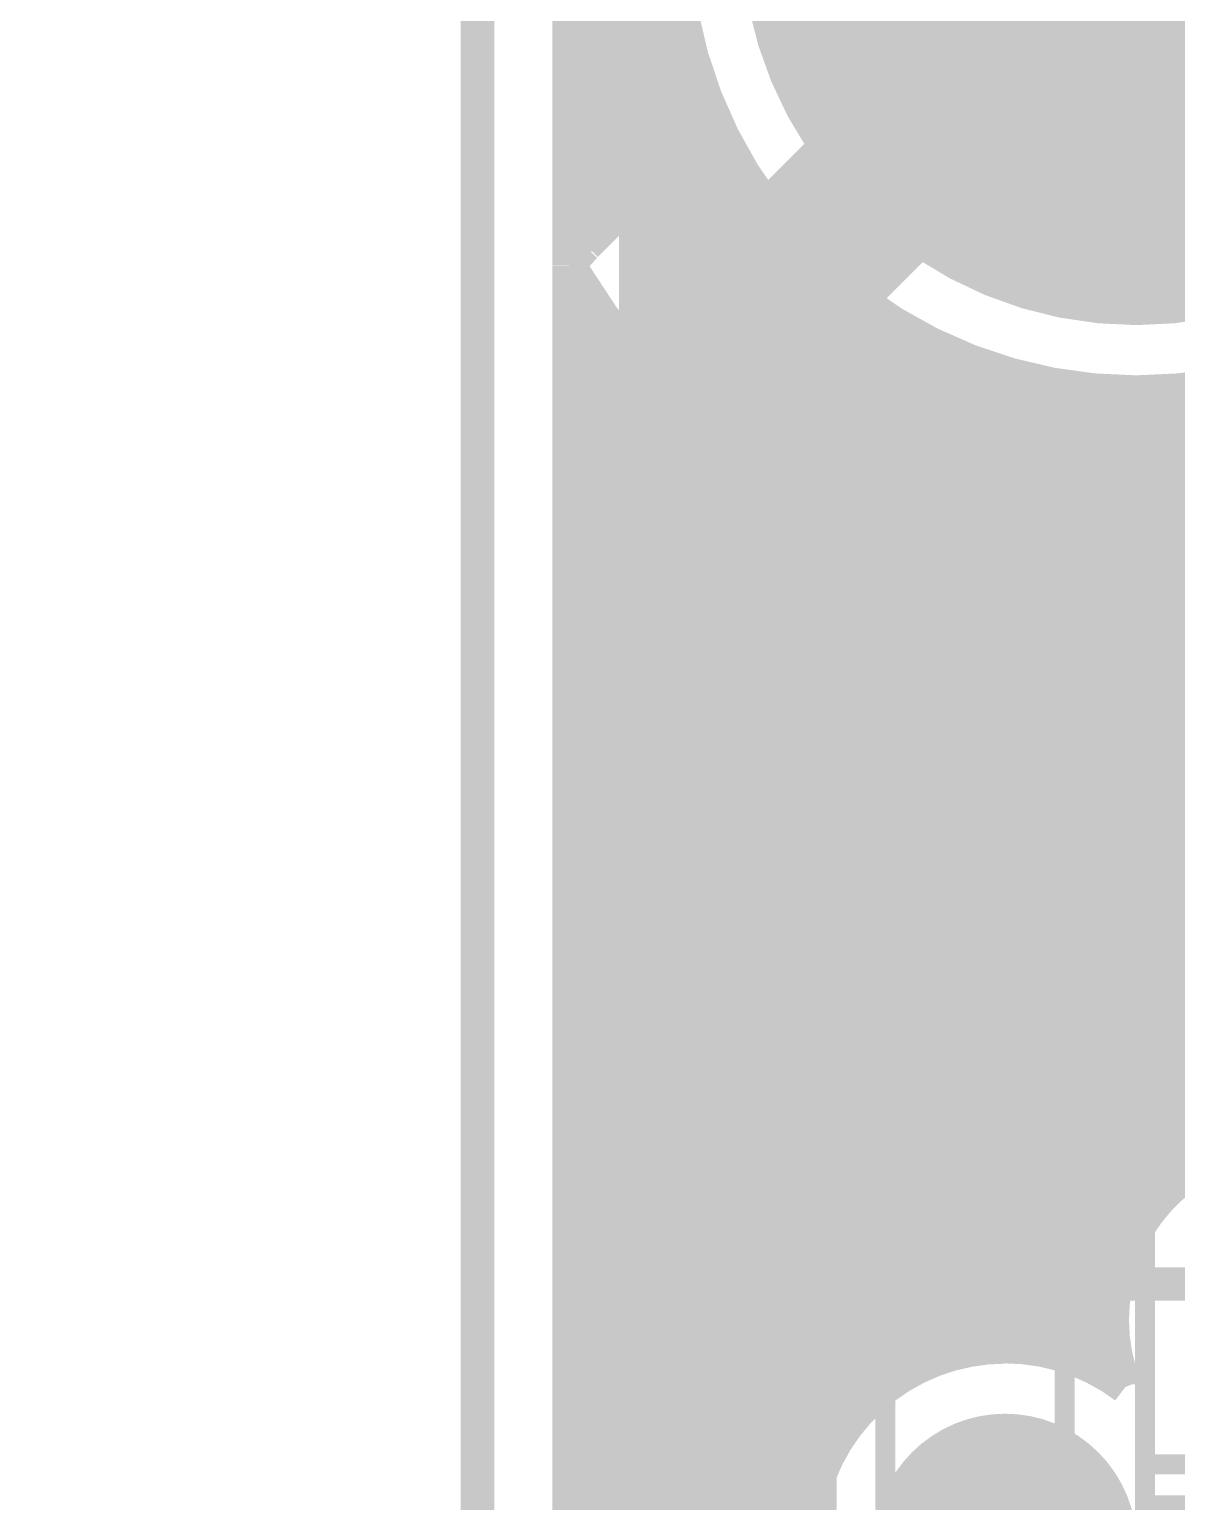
# Model space of a CAD drawing. Extents: x -5 to 157, y -120 to 103.
# Drawn here: x 24.1 to 32.8, y 76.07 to 87.25 of the extents above; entities that cross this region are included whole.
import ezdxf

# ---------------------------------------------------------------- set-up
doc = ezdxf.new("R2010")
doc.units = 0
doc.header["$MEASUREMENT"] = 0
doc.layers.get('0').update_dxf_attribs({"linetype": 'CONTINUOUS'})
for name, color, linetype in [('22-304-2_BOT', 7, 'CONTINUOUS'), ('22-304-2_DRD', 7, 'CONTINUOUS'), ('22-304-2_DRL', 2, 'CONTINUOUS'), ('22-304-2_IN1', 4, 'CONTINUOUS'), ('22-304-2_IN2', 3, 'CONTINUOUS'), ('22-304-2_SMB', 5, 'CONTINUOUS'), ('22-304-2_SMT', 10, 'CONTINUOUS'), ('22-304-2_SST', 11, 'CONTINUOUS'), ('22-304-2_TOP', 13, 'CONTINUOUS'), ('THRUHOLE_TAP', 7, 'CONTINUOUS')]:
    doc.layers.add(name, color=color, linetype=linetype)

# ---------------------------------------------------------------- blocks, each defined once
blk = doc.blocks.new('ROUND_1')
at = {"const_width": 2.99974}
blk.add_lwpolyline([(-1.49987, 0, 1), (1.49987, 0, 1)], format="xyb", close=True, dxfattribs=at)
blk = doc.blocks.new('OBLONG_30')
at = {"const_width": 1.99898}
blk.add_lwpolyline([(0, 0.50038), (0, -0.50038)], dxfattribs=at)
at = {"const_width": 0.99949}
for points in [[(-0.499744, 0.50038, 1), (0.499744, 0.50038, 1)], [(-0.499744, -0.50038, 1), (0.499744, -0.50038, 1)]]:
    blk.add_lwpolyline(points, format="xyb", close=True, dxfattribs=at)
blk = doc.blocks.new('ROUND_83')
at = {"const_width": 1.6002}
blk.add_lwpolyline([(-0.8001, 0, 1), (0.8001, 0, 1)], format="xyb", close=True, dxfattribs=at)

msp = doc.modelspace()

# ---------------------------------------------------------------- linework, layer by layer
at = {"layer": '22-304-2_BOT'}
for points, const_width in [([(58.42, 92.71), (58.293, 92.71), (54.61, 89.027), (40.386, 89.027), (38.735, 87.376), (38.735, 85.598), (34.163, 81.026), (31.115, 81.026), (28.829, 78.74), (28.829, 62.357)], 0.635), ([(28.194, 85.45576), (28.194, 79.26578)], 0.254), ([(28.36164, 85.1916), (28.194, 85.1916)], 0.254), ([(28.3718, 85.17636), (28.3718, 79.44866)], 0.254), ([(28.52674, 84.963), (28.194, 84.963)], 0.254), ([(28.6004, 84.86902), (28.6004, 79.67726)], 0.254), ([(28.71216, 84.7344), (28.194, 84.7344)], 0.254), ([(28.829, 84.60232), (28.829, 79.90586)], 0.254), ([(28.92044, 84.5058), (28.194, 84.5058)], 0.254), ([(29.0576, 84.37118), (29.0576, 80.13446)], 0.254), ([(29.1592, 84.2772), (28.194, 84.2772)], 0.254), ([(29.2862, 84.16798), (29.2862, 80.36306)], 0.254), ([(29.43352, 84.0486), (28.194, 84.0486)], 0.254), ([(29.5148, 83.98764), (29.5148, 80.59166)], 0.254), ([(29.75356, 83.82), (28.194, 83.82)], 0.254), ([(29.7434, 83.82762), (29.7434, 80.82026)], 0.254), ([(29.972, 83.68538), (29.972, 81.04886)], 0.254), ([(30.1371, 83.5914), (28.194, 83.5914)], 0.254), ([(30.2006, 83.55838), (30.2006, 81.27746)], 0.254), ([(30.4292, 83.44662), (30.4292, 81.50606)], 0.254), ([(30.62732, 83.3628), (28.194, 83.3628)], 0.254), ([(30.6578, 83.3501), (30.6578, 81.7118)], 0.254), ([(30.8864, 83.26628), (30.8864, 81.81848)], 0.254), ([(31.3436, 83.1342), (28.194, 83.1342)], 0.254), ([(31.115, 83.19262), (31.115, 81.8515)], 0.254), ([(31.3436, 83.1342), (31.3436, 81.8515)], 0.254), ([(31.5722, 83.08594), (31.5722, 81.8515)], 0.254), ([(31.8008, 83.04784), (31.8008, 81.8515)], 0.254), ([(32.0294, 83.0199), (32.0294, 81.8515)], 0.254), ([(32.258, 83.00466), (32.258, 81.8515)], 0.254), ([(32.4866, 82.99704), (32.4866, 81.8515)], 0.254), ([(32.7152, 83.00212), (32.7152, 81.8515)], 0.254), ([(34.8742, 82.9056), (28.194, 82.9056)], 0.254), ([(34.6456, 82.677), (28.194, 82.677)], 0.254), ([(34.417, 82.4484), (28.194, 82.4484)], 0.254), ([(34.1884, 82.2198), (28.194, 82.2198)], 0.254), ([(33.9598, 81.9912), (28.194, 81.9912)], 0.254), ([(33.8201, 81.8515), (31.115, 81.8515)], 0.254), ([(30.74162, 81.7626), (28.194, 81.7626)], 0.254), ([(30.52318, 81.60258), (28.25242, 79.33182)], 0.254), ([(30.4546, 81.534), (28.194, 81.534)], 0.254), ([(30.226, 81.3054), (28.194, 81.3054)], 0.254), ([(29.9974, 81.0768), (28.194, 81.0768)], 0.254), ([(29.7688, 80.8482), (28.194, 80.8482)], 0.254), ([(29.5402, 80.6196), (28.194, 80.6196)], 0.254), ([(29.3116, 80.391), (28.194, 80.391)], 0.254), ([(29.083, 80.1624), (28.194, 80.1624)], 0.254), ([(31.45536, 80.2005), (29.6545, 78.3971)], 0.254), ([(35.08756, 80.1624), (31.41726, 80.1624)], 0.254), ([(34.163, 80.2005), (31.45536, 80.2005)], 0.254), ([(31.5722, 80.2005), (31.5722, 78.359)], 0.254), ([(31.8008, 80.2005), (31.8008, 78.359)], 0.254), ([(32.0294, 80.2005), (32.0294, 78.359)], 0.254), ([(32.258, 80.2005), (32.258, 78.359)], 0.254), ([(32.4866, 80.2005), (32.4866, 78.359)], 0.254), ([(32.7152, 80.2005), (32.7152, 78.4098)], 0.254), ([(31.3436, 80.0862), (31.3436, 78.359)], 0.254), ([(28.8544, 79.9338), (28.194, 79.9338)], 0.254), ([(34.83864, 79.9338), (31.18866, 79.9338)], 0.254), ([(31.115, 79.8576), (31.115, 78.359)], 0.254), ([(28.6258, 79.7052), (28.194, 79.7052)], 0.254), ([(34.61004, 79.7052), (30.96006, 79.7052)], 0.254), ([(30.8864, 79.629), (30.8864, 78.359)], 0.254), ([(28.3972, 79.4766), (28.194, 79.4766)], 0.254), ([(34.38144, 79.4766), (30.73146, 79.4766)], 0.254), ([(30.6578, 79.4004), (30.6578, 78.32598)], 0.254), ([(34.15284, 79.248), (30.50286, 79.248)], 0.254), ([(30.4292, 79.1718), (30.4292, 78.18882)], 0.254), ([(33.92424, 79.0194), (30.27426, 79.0194)], 0.254), ([(30.2006, 78.9432), (30.2006, 77.96022)], 0.254), ([(33.45942, 78.7908), (30.04566, 78.7908)], 0.254), ([(29.972, 78.7146), (29.972, 77.73162)], 0.254), ([(32.89554, 78.5622), (29.81706, 78.5622)], 0.254), ([(29.7434, 78.486), (29.7434, 77.50302)], 0.254), ([(29.6545, 78.3971), (29.6545, 77.41412)], 0.254), ([(30.6832, 78.3336), (29.6545, 78.3336)], 0.254), ([(32.6644, 78.359), (30.861, 78.359)], 0.254), ([(30.41142, 78.17358), (29.6545, 77.41412)], 0.254), ([(30.34284, 78.105), (29.6545, 78.105)], 0.254), ([(30.11424, 77.8764), (29.6545, 77.8764)], 0.254), ([(29.88564, 77.6478), (29.6545, 77.6478)], 0.254), ([(33.67532, 77.44968), (33.401, 77.724), (30.861, 77.724), (30.099, 76.962), (30.099, 73.279), (33.147, 70.231), (35.179, 70.231), (42.545, 62.865), (42.545, 60.2488), (41.275, 60.2488)], 0.254)]:
    msp.add_lwpolyline(points, dxfattribs=dict(at, const_width=const_width))
at = {"layer": '22-304-2_BOT', "const_width": 0.254}
for points in [[(32.4993, 82.99704, 0.4142136), (37.5031, 88.00084)], [(28.194, 85.45576, 0.2651944), (32.4993, 82.99954)], [(31.115, 81.8515, 0.1989128), (30.53128, 81.60972)], [(31.115, 81.8515, 0.1989128), (30.53128, 81.60972)], [(28.2448, 79.3242, 0.0234588), (28.19264, 79.2669)], [(28.2448, 79.3242, 0.0234588), (28.19264, 79.2669)], [(33.67532, 78.80858, 0.2126878), (32.665, 78.35846)], [(30.861, 78.359, 0.1989129), (30.41199, 78.17301)], [(30.861, 78.359, 0.1989129), (30.41199, 78.17301)]]:
    msp.add_lwpolyline(points, format="xyb", dxfattribs=at)
at = {"layer": '22-304-2_DRD', "const_width": 0.254}
for points in [[(44.99864, -115.99926), (44.99864, 25.99944), (48.00092, 28.99918), (86.79942, 28.99918), (89.79916, 25.99944), (89.79916, -31.0007), (92.7989, -34.00044), (136.79932, -34.00044), (139.79906, -31.0007), (139.79906, 58.0009), (136.79932, 61.00064), (115.30076, 61.00064), (107.29976, 68.9991), (107.29976, 94.99854), (99.29876, 102.99954), (35.49904, 102.99954), (27.50058, 94.99854), (27.50058, 68.9991), (19.49958, 61.00064), (-1.99898, 61.00064), (-4.99872, 58.0009), (-4.99872, -2.99974), (18.00098, -25.99944), (18.00098, -115.99926)], [(33.7693, 89.27084), (31.2293, 86.73084)]]:
    msp.add_lwpolyline(points, dxfattribs=at)
at = {"layer": '22-304-2_DRL', "const_width": 0.254}
msp.add_lwpolyline([(44.99864, -115.99926), (44.99864, 25.99944), (48.00092, 28.99918), (86.79942, 28.99918), (89.79916, 25.99944), (89.79916, -31.0007), (92.7989, -34.00044), (136.79932, -34.00044), (139.79906, -31.0007), (139.79906, 58.0009), (136.79932, 61.00064), (115.30076, 61.00064), (107.29976, 68.9991), (107.29976, 94.99854), (99.29876, 102.99954), (35.49904, 102.99954), (27.50058, 94.99854), (27.50058, 68.9991), (19.49958, 61.00064), (-1.99898, 61.00064), (-4.99872, 58.0009), (-4.99872, -2.99974), (18.00098, -25.99944), (18.00098, -115.99926)], dxfattribs=at)
at = {"layer": '22-304-2_IN1', "const_width": 0.254}
for points in [[(82.296, 102.362), (36.068, 102.362), (28.702, 94.996), (28.702, 68.326), (20.574, 60.198), (-1.778, 60.198), (-4.191, 57.785), (-4.191, -2.667), (18.669, -25.527)], [(28.956, 95.25), (28.956, 59.2455)], [(28.7274, 95.0214), (28.7274, 61.41212)], [(29.09824, 87.1474), (28.702, 87.1474)], [(29.16174, 86.9188), (28.702, 86.9188)], [(29.1846, 86.8553), (29.1846, 59.2455)], [(29.24556, 86.6902), (28.702, 86.6902)], [(29.34716, 86.4616), (28.702, 86.4616)], [(29.4132, 86.3346), (29.4132, 59.2455)], [(29.46908, 86.233), (28.702, 86.233)], [(29.61386, 86.0044), (28.702, 86.0044)], [(29.6418, 85.9663), (29.6418, 59.2455)], [(29.78658, 85.7758), (28.702, 85.7758)], [(29.8704, 85.67928), (29.8704, 59.2455)], [(29.99232, 85.5472), (28.702, 85.5472)], [(30.099, 85.44306), (30.099, 76.28636)], [(30.2387, 85.3186), (28.702, 85.3186)], [(30.3276, 85.24494), (30.3276, 76.6826)], [(30.54096, 85.09), (28.702, 85.09)], [(30.5562, 85.07984), (30.5562, 76.9112)], [(30.7848, 84.94014), (30.7848, 77.0636)], [(30.93212, 84.8614), (28.702, 84.8614)], [(31.0134, 84.8233), (31.0134, 77.1652)], [(31.242, 84.72424), (31.242, 77.22362)], [(31.51632, 84.6328), (28.702, 84.6328)], [(31.4706, 84.6455), (31.4706, 77.24648)], [(31.6992, 84.58454), (31.6992, 77.23378)], [(31.9278, 84.53882), (31.9278, 77.18552)], [(32.1564, 84.50834), (32.1564, 77.09916)], [(32.385, 84.4931), (32.385, 77.8764)], [(32.6136, 84.4931), (32.6136, 78.29804)], [(32.8422, 84.50834), (32.8422, 78.52156)], [(53.594, 84.4042), (28.702, 84.4042)], [(53.594, 84.1756), (28.702, 84.1756)], [(53.594, 83.947), (28.702, 83.947)], [(53.594, 83.7184), (28.702, 83.7184)], [(53.594, 83.4898), (28.702, 83.4898)], [(53.594, 83.2612), (28.702, 83.2612)], [(53.594, 83.0326), (28.702, 83.0326)], [(53.594, 82.804), (28.702, 82.804)], [(53.594, 82.5754), (28.702, 82.5754)], [(53.594, 82.3468), (28.702, 82.3468)], [(53.594, 82.1182), (28.702, 82.1182)], [(53.594, 81.8896), (28.702, 81.8896)], [(53.594, 81.661), (28.702, 81.661)], [(53.594, 81.4324), (28.702, 81.4324)], [(53.594, 81.2038), (28.702, 81.2038)], [(53.594, 80.9752), (28.702, 80.9752)], [(53.594, 80.7466), (28.702, 80.7466)], [(53.594, 80.518), (28.702, 80.518)], [(53.594, 80.2894), (28.702, 80.2894)], [(53.594, 80.0608), (28.702, 80.0608)], [(53.594, 79.8322), (28.702, 79.8322)], [(53.594, 79.6036), (28.702, 79.6036)], [(53.594, 79.375), (28.702, 79.375)], [(53.594, 79.1464), (28.702, 79.1464)], [(43.97248, 78.9178), (28.702, 78.9178)], [(33.11906, 78.6892), (28.702, 78.6892)], [(32.766, 78.4606), (28.702, 78.4606)], [(32.5628, 78.232), (28.702, 78.232)], [(32.43326, 78.0034), (28.702, 78.0034)], [(32.35452, 77.7748), (28.702, 77.7748)], [(32.31896, 77.5462), (28.702, 77.5462)], [(32.3215, 77.3176), (28.702, 77.3176)], [(30.83052, 77.089), (28.702, 77.089)], [(32.36468, 77.089), (32.17672, 77.089)], [(32.385, 77.02296), (32.385, 76.962)], [(30.49524, 76.8604), (28.702, 76.8604)], [(30.2895, 76.6318), (28.702, 76.6318)], [(30.1498, 76.4032), (28.702, 76.4032)], [(30.0609, 76.1746), (28.702, 76.1746)]]:
    msp.add_lwpolyline(points, dxfattribs=at)
for points in [[(28.99156, 88.00084, 0.4142136), (32.4993, 84.4931)], [(32.4993, 84.4931, 0.4142136), (36.00704, 88.00084)], [(33.67532, 78.80858, 0.4142136), (32.31642, 77.44968)], [(32.31642, 77.44968, 0.0961157), (32.41502, 76.94149)], [(31.50362, 77.24648, 0.4142136), (29.9974, 75.74026)], [(32.41548, 76.94168, 0.1637471), (31.50362, 77.24854)]]:
    msp.add_lwpolyline(points, format="xyb", dxfattribs=at)
at = {"layer": '22-304-2_IN2'}
for points, const_width in [([(28.829, 95.25), (28.829, 86.11362)], 0.254), ([(28.6004, 95.0214), (28.6004, 85.88502)], 0.254), ([(28.3718, 94.7928), (28.3718, 85.65642)], 0.254), ([(28.194, 94.615), (28.194, 85.4583)], 0.254), ([(0, 0), (-2.54, 2.54), (-2.54, 19.05), (5.08, 26.67), (5.08, 29.21), (5.715, 29.845), (14.605, 29.845), (19.99996, 35.23996), (19.99996, 41.00068), (13.97, 47.03064), (13.97, 55.88), (15.875, 57.785), (20.955, 57.785), (29.21, 66.04), (29.21, 84.709), (32.4993, 88.00084)], 1.27), ([(54.52872, 77.5208), (54.52872, 80.08874), (51.435, 83.185), (37.31514, 83.185), (32.4993, 88.00084)], 1.27), ([(28.95092, 87.249), (28.194, 87.249)], 0.254), ([(29.00934, 87.0204), (28.194, 87.0204)], 0.254), ([(29.0576, 86.86038), (29.0576, 86.34222)], 0.254), ([(29.08046, 86.7918), (28.194, 86.7918)], 0.254), ([(29.16936, 86.5632), (28.194, 86.5632)], 0.254), ([(29.20492, 86.487), (28.32354, 85.60816)], 0.254), ([(29.04998, 86.3346), (28.194, 86.3346)], 0.254), ([(28.82138, 86.106), (28.194, 86.106)], 0.254), ([(28.59278, 85.8774), (28.194, 85.8774)], 0.254), ([(28.36418, 85.6488), (28.194, 85.6488)], 0.254), ([(30.988, 84.70392), (30.47238, 84.18576)], 0.254), ([(30.8864, 84.60232), (30.8864, 77.24394)], 0.254), ([(31.115, 84.64804), (31.115, 77.3176)], 0.254), ([(31.3436, 84.56168), (31.3436, 77.35824)], 0.254), ([(31.52902, 84.5058), (30.78988, 84.5058)], 0.254), ([(31.5722, 84.4931), (31.5722, 77.36332)], 0.254), ([(30.6578, 84.37372), (30.6578, 77.1271)], 0.254), ([(31.8008, 84.4423), (31.8008, 77.33792)], 0.254), ([(32.0294, 84.4042), (32.0294, 77.2795)], 0.254), ([(32.258, 84.38134), (32.258, 77.86624)], 0.254), ([(32.4866, 84.37372), (32.4866, 78.32598)], 0.254), ([(32.7152, 84.3788), (32.7152, 78.57236)], 0.254), ([(34.43732, 84.2772), (30.56128, 84.2772)], 0.254), ([(30.47238, 84.18576), (30.47238, 76.99502)], 0.254), ([(34.66592, 84.0486), (30.47238, 84.0486)], 0.254), ([(34.89452, 83.82), (30.47238, 83.82)], 0.254), ([(35.12312, 83.5914), (30.47238, 83.5914)], 0.254), ([(35.35172, 83.3628), (30.47238, 83.3628)], 0.254), ([(35.58032, 83.1342), (30.47238, 83.1342)], 0.254), ([(35.80892, 82.9056), (30.47238, 82.9056)], 0.254), ([(36.03752, 82.677), (30.47238, 82.677)], 0.254), ([(36.26612, 82.4484), (30.47238, 82.4484)], 0.254), ([(36.50234, 82.2198), (30.47238, 82.2198)], 0.254), ([(36.9062, 81.9912), (30.47238, 81.9912)], 0.254), ([(51.07178, 81.7626), (30.47238, 81.7626)], 0.254), ([(51.30038, 81.534), (30.47238, 81.534)], 0.254), ([(51.38928, 81.3054), (30.47238, 81.3054)], 0.254), ([(51.25466, 81.0768), (30.47238, 81.0768)], 0.254), ([(51.18608, 80.8482), (30.47238, 80.8482)], 0.254), ([(51.17084, 80.6196), (30.47238, 80.6196)], 0.254), ([(51.20894, 80.391), (30.47238, 80.391)], 0.254), ([(51.30546, 80.1624), (30.47238, 80.1624)], 0.254), ([(51.48326, 79.9338), (30.47238, 79.9338)], 0.254), ([(51.84902, 79.7052), (30.47238, 79.7052)], 0.254), ([(53.26888, 79.4766), (30.47238, 79.4766)], 0.254), ([(53.26888, 79.248), (30.47238, 79.248)], 0.254), ([(43.90898, 79.0194), (30.47238, 79.0194)], 0.254), ([(33.05556, 78.7908), (30.47238, 78.7908)], 0.254), ([(32.7025, 78.5622), (30.47238, 78.5622)], 0.254), ([(32.49168, 78.3336), (30.47238, 78.3336)], 0.254), ([(32.35198, 78.105), (30.47238, 78.105)], 0.254), ([(32.26054, 77.8764), (30.47238, 77.8764)], 0.254), ([(32.20974, 77.6478), (30.47238, 77.6478)], 0.254), ([(32.19704, 77.4192), (30.47238, 77.4192)], 0.254), ([(30.76956, 77.1906), (30.47238, 77.1906)], 0.254)]:
    msp.add_lwpolyline(points, dxfattribs=dict(at, const_width=const_width))
at = {"layer": '22-304-2_IN2', "const_width": 0.254}
for points in [[(28.87472, 88.00084, 0.1081042), (29.2058, 86.48741)], [(28.31846, 85.60054, 0.0375043), (28.19528, 85.45735)], [(28.31846, 85.60054, 0.0375043), (28.19528, 85.45735)], [(30.988, 84.70392, 0.1078693), (32.4993, 84.37404)], [(32.4993, 84.37372, 0.1078692), (34.01073, 84.70363)], [(33.67532, 78.92542, 0.4142136), (32.19958, 77.44968)], [(32.19704, 77.44968, 0.0423731), (32.2182, 77.20047)], [(31.50362, 77.36586, 0.1736988), (30.47146, 76.99614)], [(32.2199, 77.20076, 0.1144879), (31.50362, 77.36695)]]:
    msp.add_lwpolyline(points, format="xyb", dxfattribs=at)
at = {"layer": '22-304-2_SST', "const_width": 0.1524}
for points in [[(31.95574, 73.80986), (30.5943, 73.80986), (30.5943, 73.21042), (31.95574, 73.21042), (31.95574, 79.18958), (37.89426, 79.18958), (37.89426, 73.21042), (39.2557, 73.21042), (39.2557, 73.80986), (39.2557, 77.30998), (37.89426, 77.30998)], [(32.72536, 71.19874), (37.12464, 71.19874), (37.12464, 72.39), (37.12464, 73.85558), (37.28466, 73.85558), (37.28466, 76.04506), (35.0647, 76.04506), (35.0647, 73.85558), (36.25596, 73.85558), (36.25596, 73.57364), (33.59404, 73.57364), (33.59404, 73.85558), (34.7853, 73.85558), (34.7853, 76.04506), (33.87598, 76.04506), (33.87598, 76.35494), (34.7853, 76.35494), (34.7853, 78.54442), (32.56534, 78.54442), (32.56534, 73.85558), (32.72536, 73.85558), (32.72536, 72.39), (32.72536, 71.19874)], [(31.95574, 77.90942), (30.5943, 77.90942), (30.5943, 77.30998), (30.5943, 73.80986)], [(31.95574, 77.30998), (30.5943, 77.30998)], [(32.56534, 76.04506), (33.274, 76.04506), (33.274, 76.35494), (33.87598, 76.35494)], [(32.56534, 76.35494), (33.274, 76.35494)]]:
    msp.add_lwpolyline(points, dxfattribs=at)
at = {"layer": '22-304-2_TOP', "const_width": 0.254}
for points in [[(66.04, 95.25), (64.77, 93.98), (64.77, 91.44), (64.008, 90.678), (51.435, 90.678), (40.132, 79.375), (32.639, 79.375), (30.099, 76.835), (30.099, 61.087), (27.94, 58.928), (16.383, 58.928), (13.208, 55.753), (13.208, 52.705), (9.652, 49.149), (9.652, 46.609), (4.445, 41.402), (1.26238, 41.402), (0.02032, 42.64406)], [(2.51968, 45.14596), (7.42696, 45.14596), (9.144, 46.863), (9.144, 49.403), (12.7, 52.959), (12.7, 56.134), (16.002, 59.436), (27.686, 59.436), (29.591, 61.341), (29.591, 77.089), (32.385, 79.883), (39.878, 79.883), (51.181, 91.186), (61.849, 91.186), (62.23, 91.567), (62.23, 93.98), (63.5, 95.25)], [(28.194, 85.45576), (28.194, 61.83122)], [(28.36164, 85.1916), (28.194, 85.1916)], [(28.3718, 85.17636), (28.3718, 61.75756)], [(28.52674, 84.963), (28.194, 84.963)], [(28.6004, 84.86902), (28.6004, 61.5823)], [(28.71216, 84.7344), (28.194, 84.7344)], [(28.829, 84.60232), (28.829, 61.47562)], [(28.92044, 84.5058), (28.194, 84.5058)], [(29.0576, 84.37118), (29.0576, 77.4319)], [(29.1592, 84.2772), (28.194, 84.2772)], [(29.2862, 84.16798), (29.2862, 77.68082)], [(29.43352, 84.0486), (28.194, 84.0486)], [(29.5148, 83.98764), (29.5148, 77.90942)], [(29.75356, 83.82), (28.194, 83.82)], [(29.7434, 83.82762), (29.7434, 78.13802)], [(29.972, 83.68538), (29.972, 78.36662)], [(30.1371, 83.5914), (28.194, 83.5914)], [(30.2006, 83.55838), (30.2006, 78.59522)], [(30.4292, 83.44662), (30.4292, 78.82382)], [(30.62732, 83.3628), (28.194, 83.3628)], [(30.6578, 83.3501), (30.6578, 79.05242)], [(30.8864, 83.26628), (30.8864, 79.28102)], [(31.3436, 83.1342), (28.194, 83.1342)], [(31.115, 83.19262), (31.115, 79.50962)], [(31.3436, 83.1342), (31.3436, 79.73822)], [(31.5722, 83.08594), (31.5722, 79.96682)], [(31.8008, 83.04784), (31.8008, 80.19542)], [(32.0294, 83.0199), (32.0294, 80.40878)], [(32.258, 83.00466), (32.258, 80.5053)], [(32.4866, 82.99704), (32.4866, 80.518)], [(32.7152, 83.00212), (32.7152, 80.518)], [(42.00144, 82.9056), (28.194, 82.9056)], [(41.77284, 82.677), (28.194, 82.677)], [(41.54424, 82.4484), (28.194, 82.4484)], [(41.31564, 82.2198), (28.194, 82.2198)], [(41.08704, 81.9912), (28.194, 81.9912)], [(40.85844, 81.7626), (28.194, 81.7626)], [(40.62984, 81.534), (28.194, 81.534)], [(40.40124, 81.3054), (28.194, 81.3054)], [(40.17264, 81.0768), (28.194, 81.0768)], [(39.94404, 80.8482), (28.194, 80.8482)], [(39.71544, 80.6196), (28.194, 80.6196)], [(39.61384, 80.518), (32.385, 80.518)], [(32.004, 80.391), (28.194, 80.391)], [(31.93542, 80.33258), (29.1465, 77.54112)], [(31.76524, 80.1624), (28.194, 80.1624)], [(31.53664, 79.9338), (28.194, 79.9338)], [(31.30804, 79.7052), (28.194, 79.7052)], [(31.07944, 79.4766), (28.194, 79.4766)], [(30.85084, 79.248), (28.194, 79.248)], [(30.62224, 79.0194), (28.194, 79.0194)], [(30.39364, 78.7908), (28.194, 78.7908)], [(30.16504, 78.5622), (28.194, 78.5622)], [(29.93644, 78.3336), (28.194, 78.3336)], [(29.70784, 78.105), (28.194, 78.105)], [(29.47924, 77.8764), (28.194, 77.8764)], [(29.25064, 77.6478), (28.194, 77.6478)], [(29.04744, 77.4192), (28.194, 77.4192)], [(28.96362, 77.1906), (28.194, 77.1906)], [(28.956, 77.089), (28.956, 61.60262)], [(28.956, 76.962), (28.194, 76.962)], [(28.956, 76.7334), (28.194, 76.7334)], [(28.956, 76.5048), (28.194, 76.5048)], [(28.956, 76.2762), (28.194, 76.2762)], [(28.956, 76.0476), (28.194, 76.0476)]]:
    msp.add_lwpolyline(points, dxfattribs=at)
for points in [[(32.4993, 82.99704, 0.4142136), (37.5031, 88.00084)], [(28.194, 85.45576, 0.2651944), (32.4993, 82.99954)], [(32.385, 80.518, 0.1989129), (31.93599, 80.33201)], [(32.385, 80.518, 0.1989129), (31.93599, 80.33201)], [(29.14142, 77.53858, 0.1989124), (28.9552, 77.089)]]:
    msp.add_lwpolyline(points, format="xyb", dxfattribs=at)

# ---------------------------------------------------------------- block references
at = {"layer": '22-304-2_BOT'}
for name, p in [('ROUND_1', (32.4993, 88.00084)), ('OBLONG_30', (31.50362, 75.23988))]:
    msp.add_blockref(name, p, dxfattribs=at)
at = {"layer": '22-304-2_DRL'}
msp.add_blockref('ROUND_83', (32.4993, 88.00084), dxfattribs=at)
at = {"layer": '22-304-2_IN1'}
for name, p in [('ROUND_1', (32.4993, 88.00084)), ('OBLONG_30', (31.50362, 75.23988))]:
    msp.add_blockref(name, p, dxfattribs=at)
at = {"layer": '22-304-2_IN2'}
for name, p in [('ROUND_1', (32.4993, 88.00084)), ('OBLONG_30', (31.50362, 75.23988))]:
    msp.add_blockref(name, p, dxfattribs=at)
at = {"layer": '22-304-2_SMB'}
for name, p in [('ROUND_1', (32.4993, 88.00084)), ('OBLONG_30', (31.50362, 75.23988))]:
    msp.add_blockref(name, p, dxfattribs=at)
at = {"layer": '22-304-2_SMT'}
for name, p in [('ROUND_1', (32.4993, 88.00084)), ('OBLONG_30', (31.50362, 75.23988))]:
    msp.add_blockref(name, p, dxfattribs=at)
at = {"layer": '22-304-2_TOP'}
for name, p in [('ROUND_1', (32.4993, 88.00084)), ('OBLONG_30', (31.50362, 75.23988))]:
    msp.add_blockref(name, p, dxfattribs=at)
at = {"layer": 'THRUHOLE_TAP'}
msp.add_blockref('ROUND_83', (32.4993, 88.00084), dxfattribs=at)

doc.saveas('drawing.dxf')
